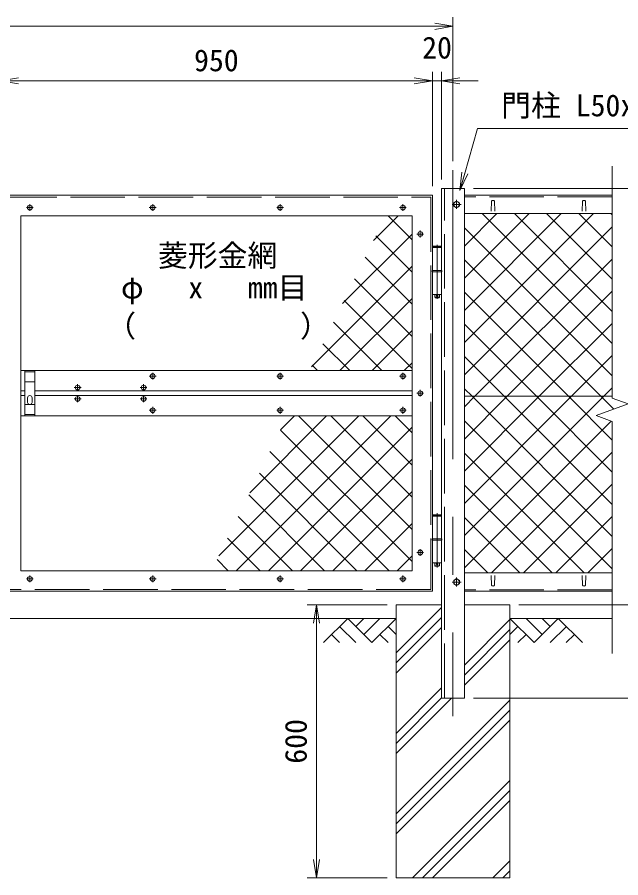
# Model space of a CAD drawing. Units: millimetres, scale not verified. Extents: x -4200 to 4200, y -2970 to 2970.
# Drawn here: x 1284 to 2611, y -639 to 1253 of the extents above; entities that cross this region are included whole.
import ezdxf
from ezdxf.enums import TextEntityAlignment as Align

# ---------------------------------------------------------------- set-up
doc = ezdxf.new("R2010")
doc.units = ezdxf.units.MM
doc.header["$LTSCALE"] = 20
doc.linetypes.add('DASHED', pattern=[7.5, 6, -1.5])
doc.linetypes.add('USER1', pattern=[50.8, 31.75, -6.35, 6.35, -6.35])
for name, color, linetype, lineweight in [('0-1_D-STR3', 3, 'Continuous', 13), ('0-2_D-BMK', 2, 'USER1', 13), ('0-3_D-STR1', 1, 'Continuous', 18), ('0-4_D-STR-TXT', 7, 'Continuous', 9), ('0-5_D-STR4', 7, 'Continuous', 9), ('0-6_D-BGD', 7, 'Continuous', 9), ('0-7_D-STR-DIM', 7, 'Continuous', 9), ('0-8_0', 7, 'Continuous', 9), ('0-9_D-DCR-HCH', 7, 'Continuous', 9), ('0-A_D-STR2', 7, 'Continuous', 9)]:
    doc.layers.add(name, color=color, linetype=linetype, lineweight=lineweight)
doc.styles.add('ＭＳ ゴシック', font='')
doc.styles.get('ＭＳ ゴシック').set_extended_font_data('MS Gothic')

# ---------------------------------------------------------------- blocks, each defined once
blk = doc.blocks.new('_Open')
at = {"layer": '0-8_0'}
blk.add_line((-20, 3.33), (0, 0), dxfattribs=at)
blk.add_lwpolyline([(-20, -3.33), (0, 0), (-20, 0)], dxfattribs=at)

msp = doc.modelspace()

# ---------------------------------------------------------------- linework, layer by layer
at = {"layer": '0-1_D-STR3'}
for p, q in [((2216.69, 746.37), (2197.29, 746.37)), ((2197.29, 746.37), (2197.29, 696.37)), ((2197.49, 748.37), (2198.49, 749.37)), ((2197.49, 748.37), (2197.49, 746.37)), ((2197.49, 748.37), (2216.49, 748.37)), ((2215.49, 749.37), (2198.49, 749.37)), ((2215.49, 749.37), (2216.49, 748.37)), ((2216.49, 748.37), (2216.49, 746.37)), ((2216.69, 746.37), (2216.69, 696.37)), ((2217.49, 696.37), (2196.49, 696.37)), ((2196.49, 696.37), (2196.49, 693.37)), ((2217.49, 693.37), (2196.49, 693.37)), ((2197.29, 693.37), (2197.29, 643.37)), ((2216.69, 693.37), (2216.69, 643.37)), ((2217.49, 696.37), (2217.49, 693.37)), ((2216.69, 643.37), (2197.29, 643.37)), ((2201.99, 643.37), (2201.99, 637.37)), ((2211.99, 643.37), (2211.99, 637.37)), ((2202.99, 636.37), (2201.99, 637.37)), ((2210.99, 636.37), (2202.99, 636.37)), ((1300.99, 476.37), (1300.99, 376.37)), ((1322.99, 476.37), (1322.99, 376.37)), ((1306.99, 406.37), (1306.99, 416.37)), ((1316.99, 406.37), (1316.99, 416.37)), ((2591.99, 419.62), (2266.99, 419.62)), ((2216.69, 156.37), (2197.29, 156.37)), ((2197.29, 156.37), (2197.29, 106.37)), ((2197.49, 158.37), (2198.49, 159.37)), ((2197.49, 158.37), (2197.49, 156.37)), ((2197.49, 158.37), (2216.49, 158.37)), ((2215.49, 159.37), (2198.49, 159.37)), ((2215.49, 159.37), (2216.49, 158.37)), ((2216.49, 158.37), (2216.49, 156.37)), ((2216.69, 156.37), (2216.69, 106.37)), ((2217.49, 106.37), (2196.49, 106.37)), ((2196.49, 106.37), (2196.49, 103.37)), ((2217.49, 103.37), (2196.49, 103.37)), ((2197.29, 103.37), (2197.29, 53.37)), ((2216.69, 103.37), (2216.69, 53.37)), ((2217.49, 106.37), (2217.49, 103.37)), ((2216.69, 53.37), (2197.29, 53.37)), ((2201.99, 53.37), (2201.99, 47.37)), ((2202.99, 46.37), (2201.99, 47.37)), ((2210.99, 46.37), (2202.99, 46.37)), ((2211.99, 53.37), (2211.99, 47.37))]:
    msp.add_line(p, q, dxfattribs=at)
at = {"layer": '0-1_D-STR3', "linetype": 'DASHED'}
for p, q in [((1322.99, 473.37), (1300.99, 473.37)), ((1322.99, 451.37), (1300.99, 451.37)), ((1300.99, 401.37), (1322.99, 401.37)), ((1322.99, 379.37), (1300.99, 379.37))]:
    msp.add_line(p, q, dxfattribs=at)
at = {"layer": '0-1_D-STR3'}
for points in [[(2256.49, 845.12), (2249.99, 848.87), (2243.49, 845.12), (2243.49, 837.61), (2249.99, 833.86), (2256.49, 837.61)], [(2256.49, 15.12), (2249.99, 18.87), (2243.49, 15.12), (2243.49, 7.61), (2249.99, 3.86), (2256.49, 7.61)]]:
    msp.add_lwpolyline(points, close=True, dxfattribs=at)
for points in [[(2210.99, 636.37), (2211.99, 637.37), (2201.99, 637.37)], [(2210.99, 46.37), (2211.99, 47.37), (2201.99, 47.37)]]:
    msp.add_lwpolyline(points, dxfattribs=at)
for centre, radius in [((1311.99, 834.37), 5.25), ((1581.99, 834.37), 5.25), ((1861.99, 834.37), 5.25), ((2131.99, 834.37), 5.25), ((2249.99, 841.37), 6.25), ((2169.99, 776.37), 5.25), ((2206.99, 641.37), 2), ((1581.99, 463.87), 5.25), ((1861.99, 463.87), 5.25), ((2131.99, 463.87), 5.25), ((1416.99, 438.87), 5.25), ((1561.99, 438.87), 5.25), ((1416.99, 413.87), 5.25), ((1561.99, 413.87), 5.25), ((2169.99, 426.37), 5.25), ((1581.99, 388.87), 5.25), ((1861.99, 388.87), 5.25), ((2131.99, 388.87), 5.25), ((2169.99, 76.37), 5.25), ((2206.99, 51.37), 2), ((1311.99, 18.37), 5.25), ((1581.99, 18.37), 5.25), ((1861.99, 18.37), 5.25), ((2131.99, 18.37), 5.25), ((2249.99, 11.37), 6.25)]:
    msp.add_circle(centre, radius, dxfattribs=at)
for centre, start, end in [((1311.99, 416.37), 0.00035, 180.00001), ((1311.99, 406.37), 180.00002, 0.00001)]:
    msp.add_arc(centre, 5, start, end, dxfattribs=at)
at = {"layer": '0-2_D-BMK'}
for p, q in [((2241.99, 916.37), (2241.99, -283.63)), ((2249.99, 851.37), (2249.99, 831.37)), ((1319.43, 834.37), (1304.55, 834.37)), ((1311.99, 841.81), (1311.99, 826.93)), ((1589.43, 834.37), (1574.55, 834.37)), ((1581.99, 841.81), (1581.99, 826.93)), ((1869.43, 834.37), (1854.55, 834.37)), ((1861.99, 841.81), (1861.99, 826.93)), ((2139.43, 834.37), (2124.55, 834.37)), ((2131.99, 841.81), (2131.99, 826.93)), ((2259.99, 841.37), (2239.99, 841.37)), ((2177.43, 776.37), (2162.55, 776.37)), ((2169.99, 783.81), (2169.99, 768.93)), ((2206.99, 752.77), (2206.99, 633.61)), ((1589.43, 463.87), (1574.55, 463.87)), ((1581.99, 471.31), (1581.99, 456.43)), ((1869.43, 463.87), (1854.55, 463.87)), ((1861.99, 471.31), (1861.99, 456.43)), ((2139.43, 463.87), (2124.55, 463.87)), ((2131.99, 471.31), (2131.99, 456.43)), ((1424.43, 438.87), (1409.55, 438.87)), ((1416.99, 446.31), (1416.99, 431.43)), ((1569.43, 438.87), (1554.55, 438.87)), ((1561.99, 446.31), (1561.99, 431.43)), ((1416.99, 421.31), (1416.99, 406.43)), ((1561.99, 421.31), (1561.99, 406.43)), ((2177.43, 426.37), (2162.55, 426.37)), ((2169.99, 433.81), (2169.99, 418.93)), ((1424.43, 413.87), (1409.55, 413.87)), ((1569.43, 413.87), (1554.55, 413.87)), ((1589.43, 388.87), (1574.55, 388.87)), ((1581.99, 396.31), (1581.99, 381.43)), ((1869.43, 388.87), (1854.55, 388.87)), ((1861.99, 396.31), (1861.99, 381.43)), ((2139.43, 388.87), (2124.55, 388.87)), ((2131.99, 396.31), (2131.99, 381.43)), ((2206.99, 162.77), (2206.99, 43.61)), ((2177.43, 76.37), (2162.55, 76.37)), ((2169.99, 83.81), (2169.99, 68.93)), ((1311.99, 25.81), (1311.99, 10.93)), ((1581.99, 25.81), (1581.99, 10.93)), ((1861.99, 25.81), (1861.99, 10.93)), ((2131.99, 25.81), (2131.99, 10.93)), ((2249.99, 21.37), (2249.99, 1.37)), ((1319.43, 18.37), (1304.55, 18.37)), ((1589.43, 18.37), (1574.55, 18.37)), ((1869.43, 18.37), (1854.55, 18.37)), ((2139.43, 18.37), (2124.55, 18.37)), ((2259.99, 11.37), (2239.99, 11.37))]:
    msp.add_line(p, q, dxfattribs=at)
at = {"layer": '0-3_D-STR1', "linetype": 'DASHED'}
for p, q in [((2222.99, -243.63), (2222.99, 876.37)), ((2591.99, 858.37), (2266.99, 858.37)), ((2192.99, -4.63), (1250.99, -4.63)), ((2591.99, -5.63), (2266.99, -5.63))]:
    msp.add_line(p, q, dxfattribs=at)
at = {"layer": '0-3_D-STR1'}
for p, q in [((2591.99, 861.37), (2266.99, 861.37)), ((2326.99, 848.24), (2326.24, 826.74)), ((2332.99, 848.24), (2333.74, 826.74)), ((2526.99, 848.24), (2526.24, 826.74)), ((2532.99, 848.24), (2533.74, 826.74)), ((1291.99, 816.37), (2151.99, 816.37)), ((1291.99, 36.37), (1291.99, 816.37)), ((2151.99, 816.37), (2151.99, 36.37)), ((2266.99, 821.37), (2591.99, 821.37)), ((2151.99, 476.37), (1291.99, 476.37)), ((1300.99, 431.37), (1291.99, 431.37)), ((1300.99, 421.37), (1291.99, 421.37)), ((2151.99, 431.37), (1322.99, 431.37)), ((2151.99, 421.37), (1322.99, 421.37)), ((2151.99, 376.37), (1291.99, 376.37)), ((2151.99, 36.37), (1291.99, 36.37)), ((1291.99, 36.37), (2151.99, 36.37)), ((2266.99, 31.37), (2591.99, 31.37)), ((2326.99, 4.5), (2326.24, 26)), ((2332.99, 4.5), (2333.74, 26)), ((2526.99, 4.5), (2526.24, 26)), ((2532.99, 4.5), (2533.74, 26)), ((2591.99, -8.63), (2266.99, -8.63))]:
    msp.add_line(p, q, dxfattribs=at)
for points in [[(2266.99, -243.63), (2216.99, -243.63), (2216.99, 876.37), (2266.99, 876.37)], [(2196.99, 861.37), (2196.99, -8.63), (1246.99, -8.63), (1246.99, 861.37)]]:
    msp.add_lwpolyline(points, close=True, dxfattribs=at)
at = {"layer": '0-3_D-STR1', "linetype": 'DASHED'}
msp.add_lwpolyline([(1250.99, 857.37), (2192.99, 857.37), (2192.99, -4.63)], dxfattribs=at)
at = {"layer": '0-3_D-STR1'}
for centre, start, end in [((2329.99, 846.99), 22.61986, 157.38014), ((2529.99, 846.99), 22.61986, 157.38014), ((2329.99, 5.75), 202.61986, 337.38014), ((2529.99, 5.75), 202.61986, 337.38014)]:
    msp.add_arc(centre, 3.25, start, end, dxfattribs=at)
at = {"layer": '0-4_D-STR-TXT'}
msp.add_lwpolyline([(2766.63, 1008.02), (2295.66, 1008.02), (2257.57, 873.75)], dxfattribs=at)
at = {"layer": '0-5_D-STR4'}
for p, q in [((2116.99, -38.63), (2116.99, -638.63)), ((2116.99, -38.63), (2216.99, -38.63)), ((2266.99, -38.63), (2366.99, -38.63)), ((2366.99, -38.63), (2366.99, -638.63)), ((2116.99, -638.63), (2366.99, -638.63))]:
    msp.add_line(p, q, dxfattribs=at)
at = {"layer": '0-6_D-BGD'}
for p, q in [((366.99, -68.63), (2116.99, -68.63)), ((2366.99, -68.63), (2591.99, -68.63))]:
    msp.add_line(p, q, dxfattribs=at)
at = {"layer": '0-7_D-STR-DIM'}
for p, q in [((2241.99, 936.37), (2241.99, 1252.86)), ((281.99, 1232.86), (2201.99, 1232.86)), ((2196.99, 881.37), (2196.99, 1132.86)), ((2196.99, 881.37), (2196.99, 1132.86)), ((2216.99, 896.37), (2216.99, 1132.86)), ((1286.99, 1112.86), (1326.99, 1112.86)), ((2156.99, 1112.86), (1286.99, 1112.86)), ((2156.99, 1112.86), (2116.99, 1112.86)), ((2216.99, 1112.86), (2196.99, 1112.86)), ((2256.99, 1112.86), (2296.99, 1112.86)), ((2591.99, 925.82), (2591.99, 415.59)), ((2286.99, 876.37), (3033.04, 876.37)), ((2286.99, 876.37), (3153.04, 876.37)), ((2556.75, 377.12), (2627.23, 402.77)), ((2627.23, 402.77), (2591.99, 415.59)), ((2591.99, 364.29), (2556.75, 377.12)), ((2591.99, 364.29), (2591.99, -145.94)), ((2096.99, -38.63), (1921.77, -38.63)), ((2386.99, -38.63), (3033.04, -38.63)), ((2386.99, -38.63), (2913.04, -38.63)), ((2386.99, -38.63), (3033.04, -38.63)), ((1941.77, -78.63), (1941.77, -598.63)), ((2286.99, -243.63), (3033.04, -243.63)), ((2286.99, -243.63), (3153.04, -243.63)), ((2096.99, -638.63), (1921.77, -638.63))]:
    msp.add_line(p, q, dxfattribs=at)
at = {"layer": '0-9_D-DCR-HCH'}
for p, q in [((2116.99, -144.35), (2216.99, -44.35)), ((2010.57, -68.63), (1957.36, -121.84)), ((2010.57, -68.63), (2063.78, -121.84)), ((2028.3, -86.37), (2046.04, -68.63)), ((2046.04, -104.11), (2081.52, -68.63)), ((2063.78, -121.84), (2116.99, -68.63)), ((2116.99, -166.45), (2216.99, -66.45)), ((2266.99, -171.13), (2366.99, -71.13)), ((2420.2, -121.84), (2366.99, -68.63)), ((2437.94, -104.11), (2402.47, -68.63)), ((2473.42, -68.63), (2420.2, -121.84)), ((2455.77, -86.46), (2437.94, -68.63)), ((2473.42, -68.63), (2526.63, -121.84)), ((1992.83, -86.37), (2028.47, -121.84)), ((2099.25, -86.37), (2116.99, -104.03)), ((2116.99, -188.54), (2216.99, -88.54)), ((2266.99, -193.22), (2366.99, -93.22)), ((2384.73, -86.37), (2366.99, -104.03)), ((2491.15, -86.37), (2455.52, -121.84)), ((1975.09, -104.11), (1992.91, -121.84)), ((2081.52, -104.11), (2099.34, -121.84)), ((2402.47, -104.11), (2384.65, -121.84)), ((2508.89, -104.11), (2491.07, -121.84)), ((2266.99, -215.32), (2366.99, -115.32)), ((2116.99, -321.13), (2216.99, -221.13)), ((2116.99, -343.22), (2216.99, -243.22)), ((2116.99, -365.32), (2238.68, -243.63)), ((2116.99, -497.9), (2366.99, -247.9)), ((2116.99, -520), (2366.99, -270)), ((2116.99, -542.1), (2366.99, -292.1)), ((2153.04, -638.63), (2366.99, -424.68)), ((2175.13, -638.63), (2366.99, -446.78)), ((2197.23, -638.63), (2366.99, -468.87)), ((2329.81, -638.63), (2366.99, -601.46)), ((2351.91, -638.63), (2366.99, -623.55))]:
    msp.add_line(p, q, dxfattribs=at)
at = {"layer": '0-A_D-STR2'}
for p, q in [((2067.06, 762.01), (2121.42, 816.37)), ((2151.99, 763.55), (2099.18, 816.37)), ((2266.99, 820.52), (2267.84, 821.37)), ((2266.99, 749.81), (2338.55, 821.37)), ((2266.99, 679.1), (2409.26, 821.37)), ((2266.99, 608.39), (2479.97, 821.37)), ((2266.99, 537.68), (2550.68, 821.37)), ((2591.99, 535.69), (2306.31, 821.37)), ((2591.99, 606.4), (2377.02, 821.37)), ((2591.99, 677.11), (2447.73, 821.37)), ((2591.99, 747.82), (2518.44, 821.37)), ((2591.99, 818.53), (2589.15, 821.37)), ((1999.12, 623.36), (2151.99, 776.23)), ((2266.99, 466.97), (2591.99, 791.97)), ((2591.99, 464.98), (2266.99, 789.98)), ((2151.99, 692.84), (2072.24, 772.59)), ((2151.99, 622.13), (2048.99, 725.13)), ((2290.35, 419.62), (2591.99, 721.26)), ((1931.19, 484.71), (2151.99, 705.52)), ((2151.99, 551.42), (2025.74, 677.68)), ((2495.93, 419.62), (2266.99, 648.55)), ((2361.06, 419.62), (2591.99, 650.54)), ((1993.55, 476.37), (2151.99, 634.81)), ((2151.99, 480.71), (2002.48, 630.22)), ((2085.63, 476.37), (1979.23, 582.76)), ((2425.22, 419.62), (2266.99, 577.84)), ((2431.77, 419.62), (2591.99, 579.83)), ((2064.26, 476.37), (2151.99, 564.1)), ((2014.91, 476.37), (1955.98, 535.31)), ((2134.97, 476.37), (2151.99, 493.39)), ((2354.51, 419.62), (2266.99, 507.13)), ((2502.49, 419.62), (2591.99, 509.12)), ((1944.2, 476.37), (1932.72, 487.85)), ((2283.8, 419.62), (2266.99, 436.42)), ((2573.2, 419.62), (2591.99, 438.41)), ((2266.99, 396.26), (2290.35, 419.62)), ((2266.99, 325.54), (2361.06, 419.62)), ((2266.99, 254.83), (2431.77, 419.62)), ((2266.99, 184.12), (2502.49, 419.62)), ((2266.99, 113.41), (2573.2, 419.62)), ((2591.99, 111.42), (2283.8, 419.62)), ((2591.99, 182.13), (2354.51, 419.62)), ((2591.99, 252.84), (2425.22, 419.62)), ((2591.99, 323.55), (2495.93, 419.62)), ((1727.37, 68.77), (2034.97, 376.37)), ((1765.68, 36.37), (2105.68, 376.37)), ((1795.31, 207.42), (1964.26, 376.37)), ((1863.25, 346.07), (1893.55, 376.37)), ((2151.99, 127.16), (1902.78, 376.37)), ((2151.99, 197.87), (1973.49, 376.37)), ((2151.99, 268.58), (2044.2, 376.37)), ((2151.99, 339.29), (2114.91, 376.37)), ((2591.99, 40.71), (2266.99, 365.71)), ((2266.99, 42.7), (2589.49, 365.2)), ((1836.39, 36.37), (2151.99, 351.97)), ((2151.99, 56.45), (1862.96, 345.48)), ((2101.36, 36.37), (1839.71, 298.02)), ((2530.63, 31.37), (2266.99, 295)), ((2326.37, 31.37), (2591.99, 296.99)), ((1907.1, 36.37), (2151.99, 281.26)), ((2030.65, 36.37), (1816.45, 250.56)), ((1977.81, 36.37), (2151.99, 210.54)), ((2459.91, 31.37), (2266.99, 224.29)), ((2397.08, 31.37), (2591.99, 226.28)), ((1959.94, 36.37), (1793.2, 203.11)), ((1889.23, 36.37), (1769.95, 155.65)), ((2389.2, 31.37), (2266.99, 153.58)), ((2467.79, 31.37), (2591.99, 155.57)), ((2048.52, 36.37), (2151.99, 139.83)), ((1818.52, 36.37), (1746.69, 108.19)), ((2318.49, 31.37), (2266.99, 82.87)), ((2538.5, 31.37), (2591.99, 84.86)), ((1747.81, 36.37), (1723.44, 60.74)), ((2119.24, 36.37), (2151.99, 69.12))]:
    msp.add_line(p, q, dxfattribs=at)
msp.add_lwpolyline([(2595.16, 391.1), (2566.64, 419.62), (2266.99, 719.27)], dxfattribs=at)

# ---------------------------------------------------------------- block references
at = {"layer": '0-4_D-STR-TXT', "xscale": 2, "yscale": 2, "rotation": 254.16392}
msp.add_blockref('_Open', (2257.03, 871.82), dxfattribs=at)
at = {"layer": '0-7_D-STR-DIM', "xscale": 2, "yscale": 2}
for p in [(2241.99, 1232.86), (2196.99, 1112.86), (2196.99, 1112.86)]:
    msp.add_blockref('_Open', p, dxfattribs=at)
for p, rotation in [((1246.99, 1112.86), 180), ((1246.99, 1112.86), 180), ((2216.99, 1112.86), 180), ((1941.77, -38.63), 90), ((1941.77, -638.63), 270)]:
    msp.add_blockref('_Open', p, dxfattribs=dict(at, rotation=rotation))

# ---------------------------------------------------------------- texts
at = {"layer": '0-4_D-STR-TXT', "style": 'ＭＳ ゴシック'}
for s, p in [('門柱 L50x50x6', (2347.85, 1020.6)), ('菱形金網', (1593.54, 690.65)), ('φ   x   mm目', (1512.32, 620.21)), ('（\u3000\u3000   \u3000\u3000）', (1479.84, 535.74))]:
    msp.add_text(s, height=48.09, dxfattribs=at).set_placement(p, align=Align.BOTTOM_LEFT)
at = {"layer": '0-7_D-STR-DIM', "style": 'ＭＳ ゴシック'}
for s, p in [('20', (2174.24, 1147.61)), ('950', (1672.87, 1119.61))]:
    msp.add_text(s, height=48.09, dxfattribs=at).set_placement(p, align=Align.BOTTOM_LEFT)
msp.add_text('600', height=48.09, rotation=90, dxfattribs=at).set_placement((1935.03, -387.88), align=Align.BOTTOM_LEFT)

doc.saveas('drawing.dxf')
